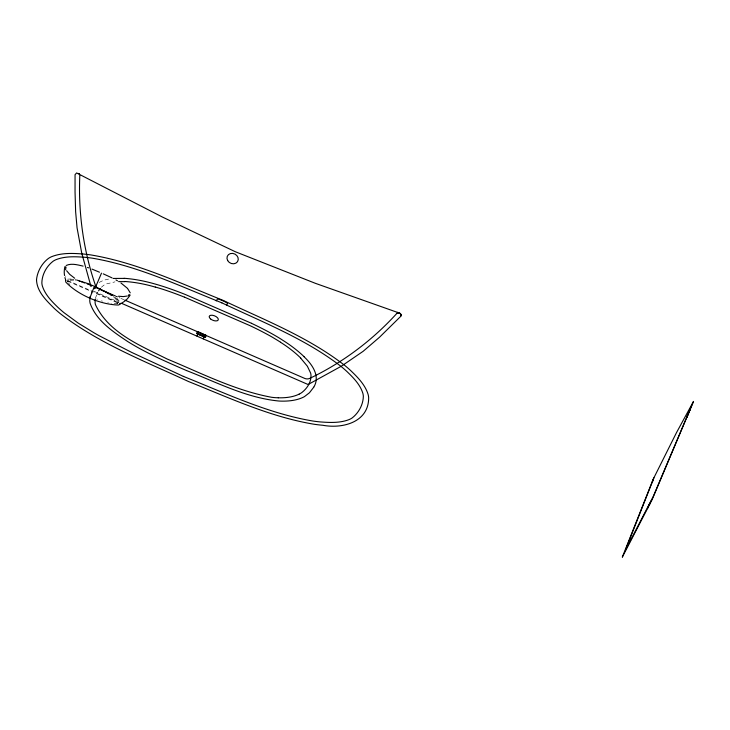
<?xml version="1.0" encoding="UTF-8"?>
<svg xmlns="http://www.w3.org/2000/svg" width="730" height="730" viewBox="0 0 730 730"><rect width="100%" height="100%" fill="white"/><g stroke="black" fill="none" stroke-linecap="round" stroke-linejoin="round"><path stroke-width="0.55" stroke-dasharray="3.65 2.74" d="M95.402 298.451L97.327 292.812M73.995 279.626L70.691 279.535A9.244 4.526 22.3 0 0 70.016 279.617L69.25 279.818A6.305 3.084 22.3 0 0 68.775 280.019L68.273 280.384A11.041 5.402 22.3 0 0 67.99 280.676L67.781 281.196A11.041 5.402 22.3 0 0 67.707 281.579L67.707 282.017M116.161 298.397L117.484 299.902A9.244 4.526 22.3 0 1 117.84 300.441L118.16 301.107A6.305 3.084 22.3 0 1 118.278 301.572L118.296 302.156A11.041 5.402 22.3 0 1 118.224 302.539L118.014 303.06L93.896 292.566M97.373 292.721L97.774 292.082M101.361 287.264L103.779 285.248A36.646 17.931 22.3 0 1 106.032 284.016L115.011 281.862M117.831 302.932L117.95 302.831A11.041 5.402 22.3 0 0 118.224 302.539A3.112 2.71 27.4 0 0 118.552 302.695M117.731 303.351L117.229 303.716A6.305 3.084 22.3 0 1 116.928 303.853M117.712 303.023L117.439 303.187A6.305 3.084 22.3 0 1 116.973 303.397L116.207 303.589A9.244 4.526 22.3 0 1 115.532 303.68L111.298 303.47M99.152 282.419L103.733 280.229L109.372 278.887M67.534 279.161L72.17 278.924M73.785 280.147L69.031 280.338A6.305 3.084 22.3 0 0 68.565 280.548L68.063 280.904A11.041 5.402 22.3 0 0 67.781 281.196L92.902 292.128M108.432 302.923L107.775 302.767M102.446 301.171L101.443 300.815M97.4 299.263L96.725 298.981M119.118 297.612L120.039 298.013M120.979 298.424L123.844 299.674M94.106 291.361L118.798 302.111M67.498 280.457A3.112 2.71 27.4 0 0 67.99 280.676L118.224 302.539M113.196 296.599L114.181 297.365M114.418 297.557L117.95 301.627A6.305 3.084 22.3 0 1 118.068 302.092L118.078 302.676A11.041 5.402 22.3 0 1 118.032 302.959M115.094 297.42L115.96 298.196M116.919 298.287L119.884 301.946M69.87 284.627L69.332 284.052M69.167 283.861L68.729 283.313A9.244 4.526 22.3 0 1 68.492 282.948M65.8 276.588A32.394 28.215 27.4 0 1 65.7 275.995M67.99 280.676A11.041 5.402 22.3 0 0 67.926 281.059L67.936 281.643A6.305 3.084 22.3 0 0 68.009 281.944"/><path stroke-width="1.09" d="M120.149 303.26L120.085 303.753M652.136 499.594L693.5 401.418L676.555 432.525L653.359 478.871L622.343 557.072M95.265 299.181L95.073 302.202A39.192 19.181 22.3 0 0 95.438 304.602C108.633 332.999 140.707 345.746 167.152 359.014C201.325 373.149 234.96 390.495 271.587 397.284A50.808 24.866 22.3 0 0 275.639 397.677L278.285 397.813M653.943 477.803L653.505 478.552M90.118 296.535L89.763 300.696A44.703 21.873 22.3 0 0 90.173 303.443C96.424 320.862 113.077 331.739 127.805 341.613C146.374 353.183 166.531 361.888 186.57 370.575M65.746 280.356L65.673 281.524A7.857 3.842 22.3 0 0 65.828 282.108C78.101 295.112 100.621 304.611 118.479 305.03A7.857 3.842 22.3 0 0 119.063 304.766L119.903 304.1M101.506 273.148L101.26 273.64A52.323 1.989 -66.5 0 1 99.015 278.979A35.286 1.341 -66.5 0 1 96.068 285.822L94.59 288.742L95.676 286.653M652.054 482.612L652.31 481.964A18.405 0.703 -66.5 0 1 652.803 480.714M93.769 288.095L93.549 288.523A43.207 1.643 -66.5 0 0 91.779 292.967M652.292 481.955L653.478 479.026M651.872 483.005L625.345 550.311L653.359 496.227L693.208 401.938M653.606 478.679L653.304 479.427A45.041 1.715 -66.5 0 0 652.647 481.061M95.365 287.365L95.584 286.844L87.81 283.55L77.143 280.147M197.821 331.876L197.018 333.838L204.884 337.269L205.696 335.298M198.286 331.831L197.821 333.336L204.619 336.302L205.395 334.924M197.018 336.165L197.821 334.194M200.248 334.933L200.394 334.459M203.268 338.884L204.071 336.913M647.702 508.162L649.344 504.147M649.271 505.133L650.914 501.118M691.611 406.099L690.644 407.878A22.229 0.849 -66.5 0 0 686.62 417.524L687.861 415.087M313.946 386.873C320.47 375.859 311.929 364.069 303.926 356.651M690.407 408.982L688.034 414.658M226.528 305.322L227.641 303.178L224.302 301.426A42.887 20.988 22.3 0 0 222.741 300.742A42.887 20.988 22.3 0 0 221.181 300.066L217.622 298.78L216.208 300.897M622.371 557.017L652.109 499.648M98.577 290.823L100.348 288.396M313.809 387.119L309.447 392.767L304.419 396.645A62.771 30.715 22.3 0 1 279.143 401.044C246.503 397.987 216.846 382.31 186.688 370.63M93.924 287.812L95.347 285.904M396.983 313.261C372.318 340.381 342.744 362.637 309.639 378.423A6.086 5.302 27.4 0 1 304.848 378.469L124.821 300.094M396.901 313.352L399.109 312.96M66.174 265.464C71.522 263.028 77.672 264.88 83.111 266.121M299.145 394.145L299.948 393.726A51.976 25.431 22.3 0 0 302.12 392.32C307.221 388.278 311.153 382.137 311.007 375.457A36.646 17.931 22.3 0 0 310.624 373.085L307.376 366.232L300.669 358.129M126.911 296.061L123.361 296.599L118.433 296.234M113.15 278.449L124.164 278.395M118.589 281.616L124.967 281.643M75.546 279.846L76.185 279.955M79.214 281.223L79.88 281.397M155.307 287.018L159.514 288.25A125.076 61.21 22.3 0 1 165.126 290.038A169.26 82.837 22.3 0 1 184.544 297.192M81.541 281.899L82.216 282.108M87.445 267.445L88.704 267.883M399.493 313.106L315.351 283.313L235.325 251.74L162.288 216.983L76.632 172.946L75.062 174.68L75.044 192.026L75.628 211.682L77.061 227.842L81.751 253.182L90.985 286.525M83.558 282.565L84.571 282.921M397.531 312.358L399.575 313.134M91.971 269.087L99.472 272.199M87.262 283.934L88.266 284.335M184.553 297.165L249.897 325.607A164.004 80.263 22.3 0 1 272.034 337.005L276.953 339.979A100.548 49.211 22.3 0 1 280.576 342.242M399.638 313.161L400.989 314.42L400.66 316.418L379.563 337.196L363.166 351.294L341.366 366.195L308.598 384.254A1.223 1.058 27.4 0 1 307.522 384.272L122.019 303.516M89.279 284.755L89.954 285.029M221.865 302.84C179.498 285.923 137.605 265.857 92.29 258.174A96.625 47.286 22.3 0 0 84.58 257.261C75.053 256.568 65.025 256.102 55.973 259.679A43.107 21.097 22.3 0 0 52.998 261.313C46.474 266.377 42.057 274.507 41.856 282.811A43.107 21.097 22.3 0 0 42.349 285.95C45.105 294.765 51.885 301.563 58.382 307.795A96.625 47.286 22.3 0 0 64.03 312.705L78.147 323.071L93.851 332.725A214.921 105.184 22.3 0 0 99.335 335.827L131.884 352.508L183.677 376.525M183.33 376.379C225.698 393.278 267.591 413.363 312.905 421.037A96.625 47.286 22.3 0 0 320.616 421.949C330.142 422.643 340.171 423.117 349.223 419.54A43.107 21.097 22.3 0 0 352.198 417.907C358.713 412.842 363.148 404.712 363.339 396.408A43.107 21.097 22.3 0 0 362.846 393.26C360.091 384.445 353.311 377.656 346.805 371.415A96.625 47.286 22.3 0 0 341.166 366.515C305.213 338.647 262.289 322.04 221.518 302.685M90.967 285.457L91.642 285.749M95.584 286.844L112.365 295.34M96.05 287.656L96.725 287.948M115.522 296.042L98.66 288.706A6.105 5.32 27.4 0 1 95.374 285.193C83.302 249.824 78.165 212.512 79.816 175.2M116.398 296.426L117.293 296.818M103.231 273.832L112.101 277.911M101.096 289.883L101.753 290.193M102.41 290.494L103.386 290.96M251.494 323.299L185.493 294.573A177.609 86.916 22.3 0 0 166.878 287.675A125.022 61.183 22.3 0 0 153.656 283.623A88.887 43.499 22.3 0 0 124.1 278.285M104.034 291.27L104.682 291.58M78.876 173.576L79.369 173.822M78.557 173.421L79.032 173.658M105.631 292.064L106.261 292.392M106.89 292.721L107.502 293.049M115.97 279.955L117.521 280.84M108.423 293.56L109.026 293.898M110.486 294.774L111.325 295.312M120.943 282.985L127.339 288.231M74.706 278.249L69.706 274.352L66.612 270.721M127.558 288.469L130.241 292.83M401.044 314.621L400.378 313.617A2.199 1.916 27.4 0 0 399.775 313.216M120.03 303.935A34.766 30.286 27.4 0 0 125.286 300.705L126.737 299.437A36.089 31.445 27.4 0 0 130.141 295.075L129.018 294.582A43.289 37.714 27.4 0 1 127.996 296.042M65.764 280.311A34.766 30.286 27.4 0 1 65.536 279.617M65.326 278.915A34.766 30.286 27.4 0 1 64.97 277.537M64.55 275.511A34.766 30.286 27.4 0 1 64.359 274.179L64.222 272.226A36.089 31.445 27.4 0 1 64.888 266.669L66.019 267.08A43.289 37.714 27.4 0 0 65.59 269.817M90.027 297.667A36.08 1.369 -66.5 0 1 91.779 292.976M124.876 281.497A83.585 40.907 22.3 0 1 155.307 287.109M280.521 342.279A80.756 39.52 22.3 0 1 300.778 358.111M299.118 394.127A57.478 28.132 22.3 0 1 278.267 397.786M304.036 356.632A87.928 43.033 22.3 0 0 282.081 339.842L280.858 339.012A113.871 55.726 22.3 0 0 276.989 336.658A126.4 61.858 22.3 0 0 271.733 333.647A137.204 67.151 22.3 0 0 269.078 332.177A177.609 86.916 22.3 0 0 251.476 323.317M401.08 314.785A2.199 1.916 27.4 0 1 401.044 315.734A2.199 1.916 27.4 0 1 400.624 316.4M36.518 279.563C36.728 291.48 46.337 300.477 54.193 308.343A101.041 49.448 22.3 0 0 60.243 313.617C98.733 343.383 144.677 361.177 188.459 381.498C229.603 397.987 270.465 417.049 314.521 424.312A101.041 49.448 22.3 0 0 322.806 425.271C342.698 428.975 368.641 422.195 368.659 397.923A48.764 23.862 22.3 0 0 368.093 394.373C365.146 384.82 357.846 377.428 350.792 370.676A102.145 49.987 22.3 0 0 344.825 365.484C308.233 337.014 264.525 319.995 222.96 300.313C179.79 283.048 137.057 262.663 90.849 254.925A102.145 49.987 22.3 0 0 82.691 253.967C72.361 253.201 61.503 252.753 51.711 256.65A48.764 23.862 22.3 0 0 48.353 258.493C41.792 263.475 37.431 271.396 36.518 279.563M206.207 335.426L205.504 337.214L196.616 333.354L197.647 331.502L206.207 335.462M210.587 318.937A4.845 2.373 22.3 0 0 218.206 320.005A4.845 2.373 22.3 0 0 212.485 315.278A4.845 2.373 22.3 0 0 210.587 318.937M227.687 260.619A5.804 5.064 27.4 0 0 237.487 261.723A5.804 5.064 27.4 0 0 232.669 253.392A5.804 5.064 27.4 0 0 227.687 260.619"/></g></svg>
